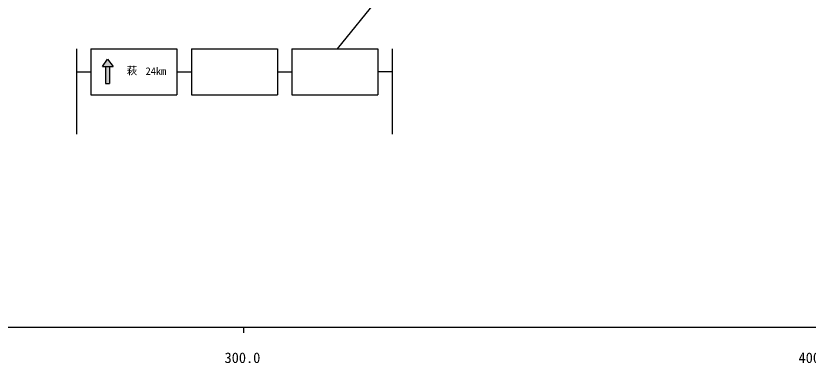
# Model space of a CAD drawing. Units: millimetres at full size, sheet at 1:1000; details may follow other scales. Extents: x 40000 to 680000, y 20000 to 380000.
# Drawn here: x 328367 to 466399, y 198715 to 259302 of the extents above; entities that cross this region are included whole.
import ezdxf
from ezdxf.enums import TextEntityAlignment as Align

# ---------------------------------------------------------------- set-up
doc = ezdxf.new("R2010")
doc.units = ezdxf.units.MM
doc.header["$LTSCALE"] = 1000
doc.layers.add('M-STR-STRC', color=7, linetype='Continuous', lineweight=25)
doc.layers.add('M-TTL-BAND', color=7, linetype='Continuous', lineweight=25)
doc.styles.add('ＭＳ ゴシック', font='')
doc.styles.get('ＭＳ ゴシック').set_extended_font_data('MS Gothic')

msp = doc.modelspace()

# ---------------------------------------------------------------- hatches: boundary and pattern name
at = {"layer": 'M-STR-STRC'}
for points in [[(344340, 251713), (345311, 250463), (343995, 250463), (343446, 250463)], [(344340, 251713), (345311, 250463), (344705, 250463), (343995, 250463), (343446, 250463)], [(343995, 250463), (344705, 250463), (344706, 247478), (343995, 247478)]]:
    msp.add_hatch(color=256, dxfattribs=at).paths.add_polyline_path(points)

# ---------------------------------------------------------------- linework, layer by layer
for p, q in [((420226, 298017), (384372, 253541)), ((338941, 253541), (338941, 238658)), ((341441, 253541), (356441, 253541)), ((341441, 253541), (341441, 245541)), ((356441, 253541), (356441, 245541)), ((358941, 253541), (373941, 253541)), ((358941, 253541), (358941, 245541)), ((373941, 253541), (373941, 245541)), ((376441, 253541), (391441, 253541)), ((376441, 253541), (376441, 245541)), ((391441, 253541), (391441, 245541)), ((393941, 253541), (393941, 238658)), ((343446, 250463), (344340, 251713)), ((344340, 251713), (345311, 250463)), ((343446, 250463), (345311, 250463)), ((343995, 250463), (343995, 247478)), ((344705, 250463), (344706, 247478)), ((338941, 249541), (341441, 249541)), ((356441, 249541), (358941, 249541)), ((373941, 249541), (376441, 249541)), ((393941, 249541), (391441, 249541)), ((343995, 247478), (344706, 247478)), ((341441, 245541), (356441, 245541)), ((358941, 245541), (373941, 245541)), ((376441, 245541), (391441, 245541))]:
    msp.add_line(p, q, dxfattribs=at)
at = {"layer": 'M-TTL-BAND'}
for p, q in [((40000, 205000), (579000, 205000)), ((368000, 205000), (368000, 204000))]:
    msp.add_line(p, q, dxfattribs=at)

# ---------------------------------------------------------------- texts
at = {"layer": 'M-STR-STRC', "style": 'ＭＳ ゴシック'}
for s, p in [('萩', (348605, 249727)), ('24km', (352770, 249652))]:
    msp.add_text(s, height=1320, dxfattribs=at).set_placement(p, align=Align.MIDDLE_CENTER)
at = {"layer": 'M-TTL-BAND', "style": 'ＭＳ ゴシック'}
for s, p in [('300.0', (367844, 198195)), ('400.0', (467844, 198195))]:
    msp.add_text(s, height=1833, dxfattribs=at).set_placement(p, align=Align.BOTTOM_CENTER)

doc.saveas('drawing.dxf')
